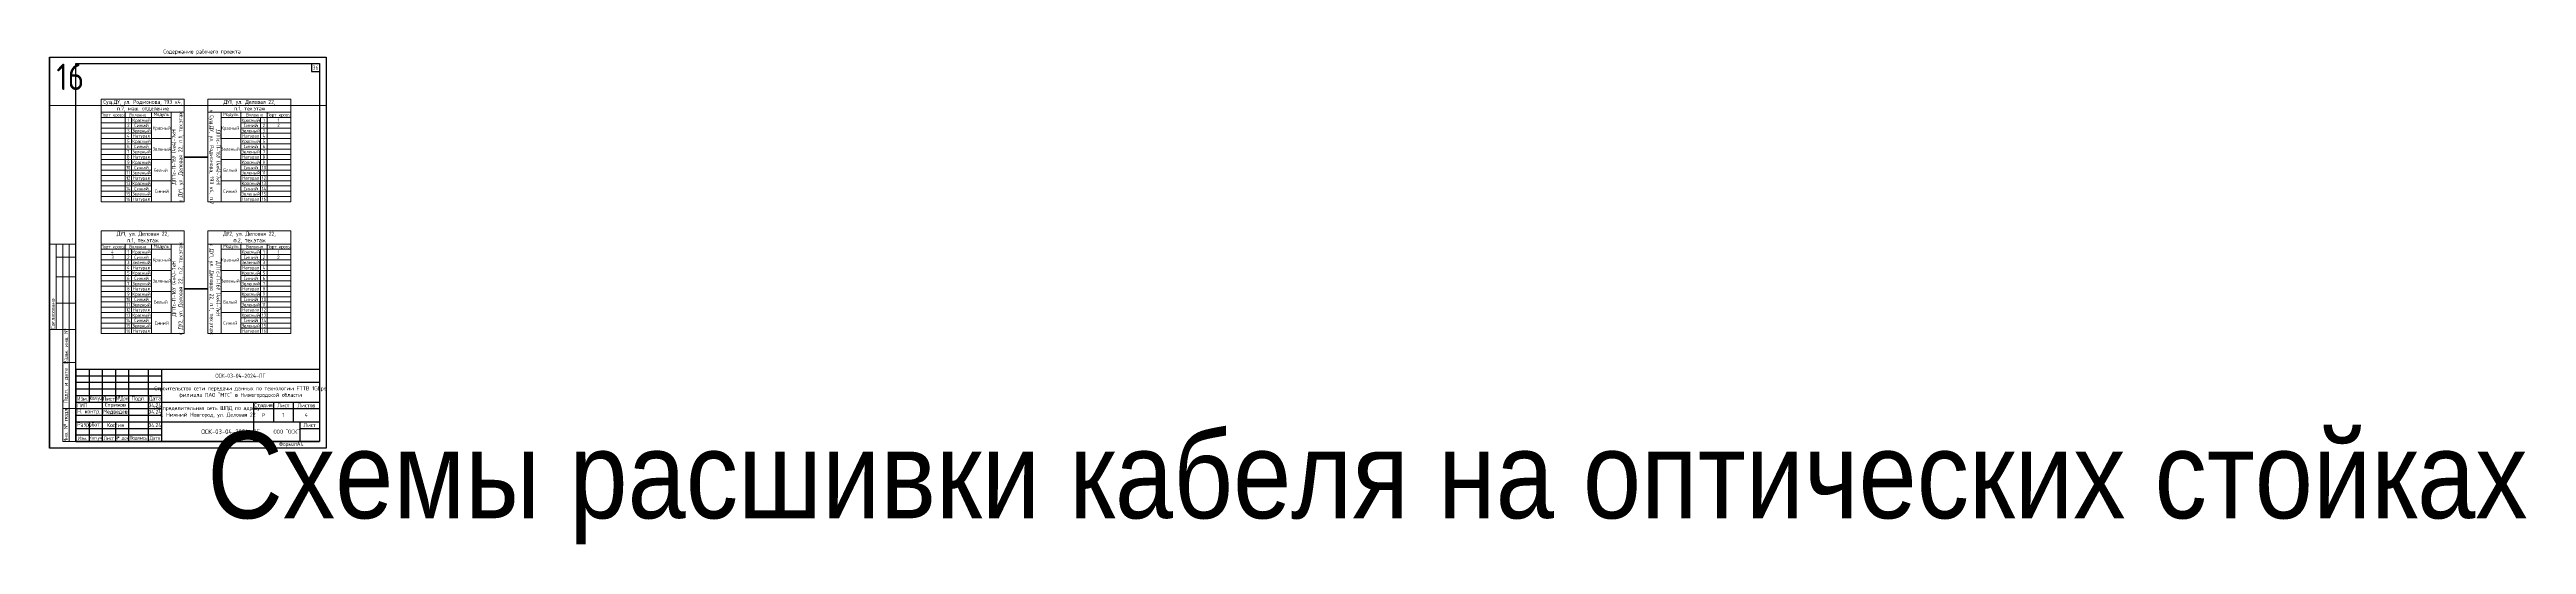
# Paper-space layout '16' of a CAD drawing. Extents: x 0 to 1881, y -73 to 303.
# The model-space entities are those that its viewports show. They can reach past a viewport. Long polylines and large blocks are cut down to what shows.
import ezdxf
from ezdxf.enums import TextEntityAlignment as Align

# ---------------------------------------------------------------- set-up
doc = ezdxf.new("R2018")
doc.units = 0
doc.header["$MEASUREMENT"] = 0
doc.layers.get('0').update_dxf_attribs({"linetype": 'CONTINUOUS'})
doc.layers.get('Defpoints').update_dxf_attribs({"linetype": 'CONTINUOUS'})
doc.layers.add('ВЭ', color=1, linetype='CONTINUOUS')
doc.styles.get("Standard").update_dxf_attribs({"font": ''})
doc.styles.add('мой', font='', dxfattribs={"width": 0.9, "height": 3})
doc.styles.get('Standard').set_extended_font_data('GOST Common')
doc.styles.get('мой').set_extended_font_data('GOST Common')

# ---------------------------------------------------------------- blocks, each defined once
blk = doc.blocks.new('*T56')
at = {"color": 0, "linetype": 'ByBlock', "lineweight": -2, "transparency": 16777216}
for p, q in [((0, 0), (6, 0)), ((0, 0), (0, -6)), ((6, 0), (6, -6)), ((0, -6), (6, -6))]:
    blk.add_line(p, q, dxfattribs=at)
blk = doc.blocks.new('*T54')
at = {"color": 0, "linetype": 'ByBlock', "lineweight": -2, "transparency": 16777216}
for p, q in [((0, 0), (185, 0)), ((0, 0), (0, -55)), ((10, 0), (10, -25)), ((20, 0), (20, -55)), ((30, 0), (30, -25)), ((40, 0), (40, -55)), ((55, 0), (55, -55)), ((65, 0), (65, -55)), ((185, 0), (185, -55)), ((0, -5), (65, -5)), ((0, -10), (185, -10)), ((0, -15), (65, -15)), ((0, -20), (65, -20)), ((0, -25), (185, -25)), ((0, -30), (65, -30)), ((0, -35), (65, -35)), ((135, -25), (135, -55)), ((135, -30), (185, -30)), ((150, -25), (150, -40)), ((165, -25), (165, -40)), ((0, -40), (185, -40)), ((0, -45), (65, -45)), ((0, -50), (65, -50)), ((0, -55), (185, -55))]:
    blk.add_line(p, q, dxfattribs=at)
at = {"color": 0, "transparency": 16777216, "char_height": 3, "style": 'мой'}
for s, insert, width, attachment_point in [('Строительство сети передачи данных по технологии FTTB 1Gbps филиала ПАО "МТС" в Нижегородской области', (125, -17.5), 119, 5), ('ОСК-03-04-2024-ЛГ', (125, -5), 119, 5), ('ГИП', (1, -27.5), 18, 4), ('Н. контр.', (1, -32.5), 18, 4), ('Изм.', (5, -22.5), 10, 5), ('{\\W0.7;Кол.уч}', (15, -22.5), 10, 5), ('Лист', (25, -22.5), 9, 5), ('Медведев', (30, -32.5), 19, 5), ('Стрижов', (30, -27.5), 19, 5), ('{\\W0.75;№Док}', (35, -22.5), 10, 5), ('Подп.', (47.5, -22.5), 15, 5), ('Дата', (60, -22.5), 10, 5), ('04.24', (60, -27.5), 9, 5), ('04.24', (60, -32.5), 9, 5), ('Распределительная сеть ШПД по адресу: г. Нижний Новгород, ул. Деловая 22 ', (100, -32.5), 69, 5), ('Стадия', (142.5, -27.5), 14, 5), ('Р', (142.5, -35), 14, 5), ('Лист', (157.5, -27.5), 14, 5), ('Листов', (175, -27.5), 19, 5), ('Разработ.', (1, -42.5), 18, 4), ('Костив', (30, -42.5), 19, 5), ('04.24', (60, -42.5), 9, 5), ('ООО "ОСК"', (160, -47.5), 49, 5)]:
    blk.add_mtext(s, dxfattribs=dict(at, insert=insert, width=width, attachment_point=attachment_point))
blk = doc.blocks.new('*T55')
at = {"color": 0, "linetype": 'ByBlock', "lineweight": 30, "transparency": 16777216}
for p, q in [((0, 0), (185, 0)), ((0, 0), (0, -15)), ((10, 0), (10, -15)), ((20, 0), (20, -15)), ((30, 0), (30, -15)), ((40, 0), (40, -15)), ((55, 0), (55, -15)), ((65, 0), (65, -15)), ((185, 0), (185, -15)), ((0, -15), (185, -15))]:
    blk.add_line(p, q, dxfattribs=at)
at = {"color": 0, "linetype": 'ByBlock', "lineweight": -2, "transparency": 16777216}
for p, q in [((170, 0), (170, -15)), ((0, -5), (65, -5)), ((0, -10), (65, -10)), ((170, -5), (185, -5))]:
    blk.add_line(p, q, dxfattribs=at)
at = {"color": 0, "lineweight": 18, "transparency": 16777216, "attachment_point": 5, "style": 'мой'}
for s, insert, char_height, width in [('Изм.', (5, -12.5), 2.5, 9), ('Кол.уч', (15, -12.5), 2.5, 9), ('Лист', (25, -12.5), 2.5, 9), ('№ док', (35, -12.5), 2.5, 9), ('Подпись', (47.5, -12.5), 2.5, 14), ('Дата', (60, -12.5), 2.5, 9), ('ОСК-03-04-2024-ЛГ', (117.5, -7.5), 3.5, 104), ('Лист', (177.5, -2.5), 3, 14)]:
    blk.add_mtext(s, dxfattribs=dict(at, insert=insert, char_height=char_height, width=width))
blk = doc.blocks.new('*U53')
at = {"lineweight": 13}
for p, q in [((0, 90), (0, 155)), ((0, 155), (20, 155)), ((5, 90), (5, 155)), ((10, 90), (10, 155)), ((15, 90), (15, 155)), ((20, 90), (20, 155)), ((5, 145), (20, 145)), ((5, 130), (20, 130)), ((5, 110), (20, 110)), ((0, 90), (20, 90)), ((10, 5), (10, 90)), ((10, 90), (20, 90)), ((15, 5), (15, 90)), ((20, 5), (20, 90)), ((10, 65), (20, 65)), ((10, 30), (20, 30)), ((10, 5), (20, 5)), ((10, 5), (10, 5))]:
    blk.add_line(p, q, dxfattribs=at)
at = {"color": 8, "lineweight": 0}
blk.add_line((0, 90), (0, 90), dxfattribs=at)
for points in [[(0, 297), (210, 297), (210, 0), (0, 0)], [(20, 292), (205, 292), (205, 5), (20, 5)]]:
    blk.add_lwpolyline(points, close=True)
for name, p in [('*T56', (199, 292)), ('*T54', (20, 60)), ('*T55', (20, 20))]:
    blk.add_blockref(name, p)
at = {"lineweight": 9, "insert": (2.5, 90.5), "char_height": 3, "width": 64, "attachment_point": 4, "rotation": 90, "style": 'мой'}
blk.add_mtext('{\\C256;Согласовано}', dxfattribs=at)
at = {"lineweight": 13, "char_height": 3, "attachment_point": 5, "rotation": 90, "style": 'мой'}
for s, insert, width in [('Взам. инв. №', (12.5, 77.5), 24), ('Подп. и дата', (12.5, 47.5), 34), ('Инв. № подл.', (12.5, 17.5), 24)]:
    blk.add_mtext(s, dxfattribs=dict(at, insert=insert, width=width))
at = {"insert": (174.2, 4.5), "char_height": 3, "width": 40.585, "attachment_point": 1, "style": 'мой'}
blk.add_mtext('Формат', dxfattribs=at)
at = {"style": 'мой', "width": 0.9}
for tag, p in [('лист', (202, 289)), ('НОМЕР_ЛИСТА', (177.5, 25.3)), ('К_ЛИСТОВ', (195, 25.3))]:
    blk.add_attdef(tag, text='', height=3, dxfattribs=at).set_placement(p, align=Align.MIDDLE_CENTER)
at = {"color": 7, "lineweight": 0, "ltscale": 0.1, "style": 'мой', "width": 0.9}
blk.add_attdef('ШИФР_ПРОЕКТА', text='', height=3, dxfattribs=at).set_placement((163, 55), align=Align.MIDDLE_LEFT)
at = {"lineweight": 30, "width": 0.9}
blk.add_attdef('НАЗВАНИЕ_ЛИСТА', text='', height=3, dxfattribs=at).set_placement((119.8, 12.7), align=Align.MIDDLE_CENTER)
at = {"style": 'мой', "width": 0.9}
blk.add_attdef('ФОРМАТ', text='', height=3, dxfattribs=at).set_placement((187.9, 3), align=Align.MIDDLE_LEFT)
blk = doc.blocks.new('*T15')
at = {"layer": 'Defpoints', "color": 8, "linetype": 'ByBlock', "lineweight": 0, "transparency": 16777216}
for p, q in [((0, 0), (7018, 0)), ((0, 0), (0, -36.7)), ((242, 0), (242, -36.7)), ((484, 0), (484, -36.7)), ((726, 0), (726, -36.7)), ((968, 0), (968, -36.7)), ((1210, 0), (1210, -36.7)), ((1452, 0), (1452, -36.7)), ((1694, 0), (1694, -36.7)), ((1936, 0), (1936, -36.7)), ((2178, 0), (2178, -36.7)), ((2420, 0), (2420, -36.7)), ((2662, 0), (2662, -36.7)), ((2904, 0), (2904, -36.7)), ((3146, 0), (3146, -36.7)), ((3388, 0), (3388, -36.7)), ((3630, 0), (3630, -36.7)), ((3872, 0), (3872, -36.7)), ((4114, 0), (4114, -36.7)), ((4356, 0), (4356, -36.7)), ((4598, 0), (4598, -36.7)), ((4840, 0), (4840, -36.7)), ((5082, 0), (5082, -36.7)), ((5324, 0), (5324, -36.7)), ((5566, 0), (5566, -36.7)), ((5808, 0), (5808, -36.7)), ((6050, 0), (6050, -36.7)), ((6292, 0), (6292, -36.7)), ((6534, 0), (6534, -36.7)), ((6776, 0), (6776, -36.7)), ((0, -36.7), (7018, -36.7))]:
    blk.add_line(p, q, dxfattribs=at)
at = {"layer": 'Defpoints', "color": 0, "linetype": 'ByBlock', "lineweight": -2, "transparency": 16777216}
blk.add_line((7018, 0), (7018, -36.7), dxfattribs=at)
at = {"layer": 'Defpoints', "color": 5, "linetype": 'Continuous', "lineweight": 0, "transparency": 16777216, "char_height": 20, "width": 232, "attachment_point": 1, "style": 'мой'}
for s, insert in [('1', (5, -5)), ('2', (247, -5)), ('3', (489, -5)), ('4', (731, -5)), ('5', (973, -5)), ('6', (1215, -5)), ('7', (1457, -5)), ('8', (1699, -5)), ('9', (1941, -5)), ('10', (2183, -5)), ('11', (2425, -5)), ('12', (2667, -5)), ('13', (2909, -5)), ('14', (3151, -5)), ('16', (3393, -5)), ('17', (3635, -5)), ('18', (3877, -5)), ('19', (4119, -5)), ('{\\fGOST Common|b0|i0|c204|p34;24', (4361, -5)), ('25', (4603, -5)), ('23', (4845, -5)), ('28', (5087, -5)), ('29', (5329, -5)), ('33', (5571, -5)), ('34', (5813, -5)), ('35', (6055, -5)), ('36', (6297, -5)), ('37', (6539, -5)), ('38', (6781, -5))]:
    blk.add_mtext(s, dxfattribs=dict(at, insert=insert))
blk = doc.blocks.new('*U16')
at = {"layer": 'ВЭ', "color": 250, "linetype": 'ByBlock', "lineweight": 18}
blk.add_lwpolyline([(-105, -148.5), (105, -148.5), (105, 148.5), (-105, 148.5), (-105, -148.5)], dxfattribs=at)
blk = doc.blocks.new('*U17')
at = {"layer": 'Defpoints', "color": 0, "linetype": 'ByBlock', "lineweight": -2, "transparency": 16777216}
blk.add_blockref('*U16', (3388, 0), dxfattribs=at)
blk = doc.blocks.new('*U85')
at = {"color": 7, "linetype": 'Continuous', "lineweight": 20}
blk.add_lwpolyline([(8, -1.5), (8, 2.5), (-7, 2.5), (-7, -1.5)], close=True, dxfattribs=at)
blk = doc.blocks.new('*U86')
at = {"color": 0, "linetype": 'ByBlock', "lineweight": -2, "transparency": 16777216}
for p in [(0, 0), (0, -4), (0, -8), (0, -12), (0, -16), (0, -20), (0, -24), (0, -28), (0, -32), (0, -36), (0, -40), (0, -44), (0, -48), (0, -52), (0, -56), (0, -60)]:
    blk.add_blockref('*U85', p, dxfattribs=at)
blk = doc.blocks.new('*U87')
at = {"color": 7, "linetype": 'Continuous', "lineweight": 20}
blk.add_lwpolyline([(-1, -2.5), (-1, 1.5), (-6, 1.5), (-6, -2.5)], close=True, dxfattribs=at)
blk = doc.blocks.new('*U90')
at = {"color": 0, "linetype": 'ByBlock', "lineweight": -2, "transparency": 16777216}
for p in [(0, 0), (0, -4), (0, -8), (0, -12), (0, -16), (0, -20), (0, -24), (0, -28), (0, -32), (0, -36), (0, -40), (0, -44), (0, -48), (0, -52), (0, -56), (0, -60)]:
    blk.add_blockref('*U87', p, dxfattribs=at)
blk = doc.blocks.new('*U91')
at = {"color": 7, "linetype": 'Continuous', "lineweight": 20}
blk.add_lwpolyline([(8, -1.5), (8, 2.5), (-10, 2.5), (-10, -1.5)], close=True, dxfattribs=at)
blk = doc.blocks.new('*U92')
at = {"color": 0, "linetype": 'ByBlock', "lineweight": -2, "transparency": 16777216}
for p in [(0, 0), (0, -4), (0, -8), (0, -12), (0, -16), (0, -20), (0, -24), (0, -28), (0, -32), (0, -36), (0, -40), (0, -44), (0, -48), (0, -52), (0, -56), (0, -60), (0, -64)]:
    blk.add_blockref('*U91', p, dxfattribs=at)
blk = doc.blocks.new('*U77')
at = {"color": 7, "linetype": 'Continuous', "lineweight": 20}
blk.add_lwpolyline([(8, -1.5), (8, 2.5), (-7, 2.5), (-7, -1.5)], close=True, dxfattribs=at)
blk = doc.blocks.new('*U78')
at = {"color": 0, "linetype": 'ByBlock', "lineweight": -2, "transparency": 16777216}
for p in [(0, 0), (0, -4), (0, -8), (0, -12), (0, -16), (0, -20), (0, -24), (0, -28), (0, -32), (0, -36), (0, -40), (0, -44), (0, -48), (0, -52), (0, -56), (0, -60)]:
    blk.add_blockref('*U77', p, dxfattribs=at)
blk = doc.blocks.new('*U79')
at = {"color": 7, "linetype": 'Continuous', "lineweight": 20}
blk.add_lwpolyline([(-1, -2.5), (-1, 1.5), (-6, 1.5), (-6, -2.5)], close=True, dxfattribs=at)
blk = doc.blocks.new('*U80')
at = {"color": 0, "linetype": 'ByBlock', "lineweight": -2, "transparency": 16777216}
for p in [(0, 0), (0, -4), (0, -8), (0, -12), (0, -16), (0, -20), (0, -24), (0, -28), (0, -32), (0, -36), (0, -40), (0, -44), (0, -48), (0, -52), (0, -56), (0, -60)]:
    blk.add_blockref('*U79', p, dxfattribs=at)
blk = doc.blocks.new('*U81')
at = {"color": 7, "linetype": 'Continuous', "lineweight": 20}
blk.add_lwpolyline([(8, -1.5), (8, 2.5), (-10, 2.5), (-10, -1.5)], close=True, dxfattribs=at)
blk = doc.blocks.new('*U82')
at = {"color": 0, "linetype": 'ByBlock', "lineweight": -2, "transparency": 16777216}
for p in [(0, 0), (0, -4), (0, -8), (0, -12), (0, -16), (0, -20), (0, -24), (0, -28), (0, -32), (0, -36), (0, -40), (0, -44), (0, -48), (0, -52), (0, -56), (0, -60), (0, -64)]:
    blk.add_blockref('*U81', p, dxfattribs=at)
blk = doc.blocks.new('*U83')
at = {"color": 7, "linetype": 'Continuous', "lineweight": 15}
blk.add_lwpolyline([(7.5, 8), (-7.5, 8), (-7.5, -8), (7.5, -8)], close=True, dxfattribs=at)
blk = doc.blocks.new('*U84')
at = {"color": 0, "linetype": 'ByBlock', "lineweight": -2, "transparency": 16777216}
for p in [(0, 0), (0, -16), (0, -32), (0, -48)]:
    blk.add_blockref('*U83', p, dxfattribs=at)
blk = doc.blocks.new('*U88')
at = {"color": 7, "linetype": 'Continuous', "lineweight": 15}
blk.add_lwpolyline([(7.5, 8), (-7.5, 8), (-7.5, -8), (7.5, -8)], close=True, dxfattribs=at)
blk = doc.blocks.new('*U89')
at = {"color": 0, "linetype": 'ByBlock', "lineweight": -2, "transparency": 16777216}
for p in [(0, 0), (0, -16), (0, -32), (0, -48)]:
    blk.add_blockref('*U88', p, dxfattribs=at)
blk = doc.blocks.new('*U121')
at = {"color": 7, "linetype": 'Continuous', "lineweight": 20}
blk.add_lwpolyline([(8, -1.5), (8, 2.5), (-7, 2.5), (-7, -1.5)], close=True, dxfattribs=at)
blk = doc.blocks.new('*U122')
at = {"color": 0, "linetype": 'ByBlock', "lineweight": -2, "transparency": 16777216}
for p in [(0, 0), (0, -4), (0, -8), (0, -12), (0, -16), (0, -20), (0, -24), (0, -28), (0, -32), (0, -36), (0, -40), (0, -44), (0, -48), (0, -52), (0, -56), (0, -60)]:
    blk.add_blockref('*U121', p, dxfattribs=at)
blk = doc.blocks.new('*U123')
at = {"color": 7, "linetype": 'Continuous', "lineweight": 20}
blk.add_lwpolyline([(-1, -2.5), (-1, 1.5), (-6, 1.5), (-6, -2.5)], close=True, dxfattribs=at)
blk = doc.blocks.new('*U126')
at = {"color": 0, "linetype": 'ByBlock', "lineweight": -2, "transparency": 16777216}
for p in [(0, 0), (0, -4), (0, -8), (0, -12), (0, -16), (0, -20), (0, -24), (0, -28), (0, -32), (0, -36), (0, -40), (0, -44), (0, -48), (0, -52), (0, -56), (0, -60)]:
    blk.add_blockref('*U123', p, dxfattribs=at)
blk = doc.blocks.new('*U127')
at = {"color": 7, "linetype": 'Continuous', "lineweight": 20}
blk.add_lwpolyline([(8, -1.5), (8, 2.5), (-10, 2.5), (-10, -1.5)], close=True, dxfattribs=at)
blk = doc.blocks.new('*U128')
at = {"color": 0, "linetype": 'ByBlock', "lineweight": -2, "transparency": 16777216}
for p in [(0, 0), (0, -4), (0, -8), (0, -12), (0, -16), (0, -20), (0, -24), (0, -28), (0, -32), (0, -36), (0, -40), (0, -44), (0, -48), (0, -52), (0, -56), (0, -60), (0, -64)]:
    blk.add_blockref('*U127', p, dxfattribs=at)
blk = doc.blocks.new('*U113')
at = {"color": 7, "linetype": 'Continuous', "lineweight": 20}
blk.add_lwpolyline([(8, -1.5), (8, 2.5), (-7, 2.5), (-7, -1.5)], close=True, dxfattribs=at)
blk = doc.blocks.new('*U114')
at = {"color": 0, "linetype": 'ByBlock', "lineweight": -2, "transparency": 16777216}
for p in [(0, 0), (0, -4), (0, -8), (0, -12), (0, -16), (0, -20), (0, -24), (0, -28), (0, -32), (0, -36), (0, -40), (0, -44), (0, -48), (0, -52), (0, -56), (0, -60)]:
    blk.add_blockref('*U113', p, dxfattribs=at)
blk = doc.blocks.new('*U115')
at = {"color": 7, "linetype": 'Continuous', "lineweight": 20}
blk.add_lwpolyline([(-1, -2.5), (-1, 1.5), (-6, 1.5), (-6, -2.5)], close=True, dxfattribs=at)
blk = doc.blocks.new('*U116')
at = {"color": 0, "linetype": 'ByBlock', "lineweight": -2, "transparency": 16777216}
for p in [(0, 0), (0, -4), (0, -8), (0, -12), (0, -16), (0, -20), (0, -24), (0, -28), (0, -32), (0, -36), (0, -40), (0, -44), (0, -48), (0, -52), (0, -56), (0, -60)]:
    blk.add_blockref('*U115', p, dxfattribs=at)
blk = doc.blocks.new('*U117')
at = {"color": 7, "linetype": 'Continuous', "lineweight": 20}
blk.add_lwpolyline([(8, -1.5), (8, 2.5), (-10, 2.5), (-10, -1.5)], close=True, dxfattribs=at)
blk = doc.blocks.new('*U118')
at = {"color": 0, "linetype": 'ByBlock', "lineweight": -2, "transparency": 16777216}
for p in [(0, 0), (0, -4), (0, -8), (0, -12), (0, -16), (0, -20), (0, -24), (0, -28), (0, -32), (0, -36), (0, -40), (0, -44), (0, -48), (0, -52), (0, -56), (0, -60), (0, -64)]:
    blk.add_blockref('*U117', p, dxfattribs=at)
blk = doc.blocks.new('*U119')
at = {"color": 7, "linetype": 'Continuous', "lineweight": 15}
blk.add_lwpolyline([(7.5, 8), (-7.5, 8), (-7.5, -8), (7.5, -8)], close=True, dxfattribs=at)
blk = doc.blocks.new('*U120')
at = {"color": 0, "linetype": 'ByBlock', "lineweight": -2, "transparency": 16777216}
for p in [(0, 0), (0, -16), (0, -32), (0, -48)]:
    blk.add_blockref('*U119', p, dxfattribs=at)
blk = doc.blocks.new('*U124')
at = {"color": 7, "linetype": 'Continuous', "lineweight": 15}
blk.add_lwpolyline([(7.5, 8), (-7.5, 8), (-7.5, -8), (7.5, -8)], close=True, dxfattribs=at)
blk = doc.blocks.new('*U125')
at = {"color": 0, "linetype": 'ByBlock', "lineweight": -2, "transparency": 16777216}
for p in [(0, 0), (0, -16), (0, -32), (0, -48)]:
    blk.add_blockref('*U124', p, dxfattribs=at)

msp = doc.modelspace()

# ---------------------------------------------------------------- linework, layer by layer
at = {"color": 7, "linetype": 'Continuous', "lineweight": 15}
for points in [[(10202.1, 3930.1), (10265.1, 3930.1), (10265.1, 3940.1), (10202.1, 3940.1)], [(10346.1, 3930.1), (10283.1, 3930.1), (10283.1, 3940.1), (10346.1, 3940.1)], [(10240.1, 3930.1), (10255.1, 3930.1), (10255.1, 3926.1), (10240.1, 3926.1)], [(10255.1, 3930.1), (10265.1, 3930.1), (10265.1, 3862.1), (10255.1, 3862.1)], [(10293.1, 3930.1), (10283.1, 3930.1), (10283.1, 3862.1), (10293.1, 3862.1)], [(10308.1, 3930.1), (10293.1, 3930.1), (10293.1, 3926.1), (10308.1, 3926.1)], [(10202.1, 3830), (10265.1, 3830), (10265.1, 3840), (10202.1, 3840)], [(10346.1, 3830), (10283.1, 3830), (10283.1, 3840), (10346.1, 3840)], [(10240.1, 3830), (10255.1, 3830), (10255.1, 3826), (10240.1, 3826)], [(10255.1, 3830), (10265.1, 3830), (10265.1, 3762), (10255.1, 3762)], [(10293.1, 3830), (10283.1, 3830), (10283.1, 3762), (10293.1, 3762)], [(10308.1, 3830), (10293.1, 3830), (10293.1, 3826), (10308.1, 3826)]]:
    msp.add_lwpolyline(points, close=True, dxfattribs=at)
at = {"color": 7, "linetype": 'Continuous', "lineweight": 40}
for points in [[(10265.1, 3896.1), (10283.1, 3896.1)], [(10265.1, 3796), (10283.1, 3796)]]:
    msp.add_lwpolyline(points, dxfattribs=at)

# ---------------------------------------------------------------- block references
msp.add_blockref('*T15', (6775, 3972))
at = {"color": 7, "linetype": 'Continuous', "lineweight": 15}
for name, p in [('*U92', (10212.1, 3927.6)), ('*U90', (10226.1, 3924.6)), ('*U86', (10232.1, 3923.6)), ('*U84', (10247.6, 3918.1)), ('*U89', (10300.6, 3918.1)), ('*U128', (10212.1, 3827.5)), ('*U126', (10226.1, 3824.5)), ('*U122', (10232.1, 3823.5)), ('*U120', (10247.6, 3818)), ('*U125', (10300.6, 3818))]:
    msp.add_blockref(name, p, dxfattribs=at)
at = {"color": 7, "linetype": 'Continuous', "lineweight": 15, "xscale": -1}
for name, p in [('*U78', (10316.1, 3923.6)), ('*U80', (10322.1, 3924.6)), ('*U82', (10336.1, 3927.6)), ('*U114', (10316.1, 3823.5)), ('*U116', (10322.1, 3824.5)), ('*U118', (10336.1, 3827.5))]:
    msp.add_blockref(name, p, dxfattribs=at)
at = {"layer": 'Defpoints'}
msp.add_blockref('*U17', (6880, 3823.5), dxfattribs=at)

# ---------------------------------------------------------------- texts
at = {"color": 7, "style": 'мой', "width": 0.9}
for s, rotation, p in [('Порт кросса', 359.8616, (10211.1, 3928.1)), ('Зеленый', 0.1384, (10232.6, 3916.1)), ('Красный', 0.1384, (10232.6, 3924.1)), ('Натурал', 0.1384, (10232.6, 3912.1)), ('Синий', 0.1384, (10232.6, 3920.1)), ('Красный', 359.8616, (10248.1, 3918.1)), ('Красный', 0.1384, (10300.1, 3918.1)), ('Зеленый', 0.1384, (10315.6, 3916.1)), ('Красный', 0.1384, (10315.6, 3924.1)), ('Натурал', 0.1384, (10315.6, 3912.1)), ('Синий', 0.1384, (10315.6, 3920.1)), ('Порт кросса', 0.1384, (10337.1, 3928.1)), ('2', 359.8616, (10336.6, 3920.1)), ('1', 359.8616, (10336.6, 3924.1)), ('Зеленый', 0.1384, (10232.6, 3900.1)), ('Красный', 0.1384, (10232.6, 3908.1)), ('Натурал', 0.1384, (10232.6, 3896.1)), ('Синий', 0.1384, (10232.6, 3904.1)), ('Зеленый', 359.8616, (10248.1, 3902.1)), ('Зеленый', 0.1384, (10300.1, 3902.1)), ('Зеленый', 0.1384, (10315.6, 3900.1)), ('Красный', 0.1384, (10315.6, 3908.1)), ('Натурал', 0.1384, (10315.6, 3896.1)), ('Синий', 0.1384, (10315.6, 3904.1)), ('Зеленый', 0.1384, (10232.6, 3884.1)), ('Красный', 0.1384, (10232.6, 3892.1)), ('Красный', 0.1384, (10232.6, 3876.1)), ('Натурал', 0.1384, (10232.6, 3880.1)), ('Синий', 0.1384, (10232.6, 3888.1)), ('Белый ', 359.8616, (10248.1, 3886.1)), ('Белый ', 0.1384, (10300.9, 3886.1)), ('Зеленый', 0.1384, (10315.6, 3884.1)), ('Красный', 0.1384, (10315.6, 3892.1)), ('Красный', 0.1384, (10315.6, 3876.1)), ('Натурал', 0.1384, (10315.6, 3880.1)), ('Синий', 0.1384, (10315.6, 3888.1)), ('Зеленый', 0.1384, (10232.6, 3868.1)), ('Натурал', 0.1384, (10232.6, 3864.1)), ('Синий', 0.1384, (10232.6, 3872.1)), ('Синий', 359.8616, (10248.1, 3870.1)), ('Синий', 0.1384, (10300.1, 3870.1)), ('Зеленый', 0.1384, (10315.6, 3868.1)), ('Натурал', 0.1384, (10315.6, 3864.1)), ('Синий', 0.1384, (10315.6, 3872.1)), ('Порт кросса', 359.8616, (10211.1, 3828)), ('4', 359.8616, (10210.6, 3824)), ('3', 359.8616, (10210.6, 3820)), ('Красный', 0.1384, (10232.6, 3824)), ('Синий', 0.1384, (10232.6, 3820)), ('Красный', 359.8616, (10248.1, 3818)), ('Красный', 0.1384, (10300.1, 3818)), ('Красный', 0.1384, (10315.6, 3824)), ('Синий', 0.1384, (10315.6, 3820)), ('Порт кросса', 0.1384, (10337.1, 3828)), ('2', 359.8616, (10336.6, 3820)), ('1', 359.8616, (10336.6, 3824)), ('Зеленый', 0.1384, (10232.6, 3816)), ('Зеленый', 0.1384, (10232.6, 3800)), ('Красный', 0.1384, (10232.6, 3808)), ('Натурал', 0.1384, (10232.6, 3812)), ('Синий', 0.1384, (10232.6, 3804)), ('Зеленый', 359.8616, (10248.1, 3802)), ('Зеленый', 0.1384, (10300.1, 3802)), ('Зеленый', 0.1384, (10315.6, 3816)), ('Зеленый', 0.1384, (10315.6, 3800)), ('Красный', 0.1384, (10315.6, 3808)), ('Натурал', 0.1384, (10315.6, 3812)), ('Синий', 0.1384, (10315.6, 3804)), ('Зеленый', 0.1384, (10232.6, 3784)), ('Красный', 0.1384, (10232.6, 3792)), ('Натурал', 0.1384, (10232.6, 3796)), ('Натурал', 0.1384, (10232.6, 3780)), ('Синий', 0.1384, (10232.6, 3788)), ('Белый ', 359.8616, (10248.1, 3786)), ('Белый ', 0.1384, (10300.9, 3786)), ('Зеленый', 0.1384, (10315.6, 3784)), ('Красный', 0.1384, (10315.6, 3792)), ('Натурал', 0.1384, (10315.6, 3796)), ('Натурал', 0.1384, (10315.6, 3780)), ('Синий', 0.1384, (10315.6, 3788)), ('Зеленый', 0.1384, (10232.6, 3768)), ('Красный', 0.1384, (10232.6, 3776)), ('Натурал', 0.1384, (10232.6, 3764)), ('Синий', 0.1384, (10232.6, 3772)), ('Синий', 359.8616, (10248.1, 3770)), ('Синий', 0.1384, (10300.1, 3770)), ('Зеленый', 0.1384, (10315.6, 3768)), ('Красный', 0.1384, (10315.6, 3776)), ('Натурал', 0.1384, (10315.6, 3764)), ('Синий', 0.1384, (10315.6, 3772))]:
    msp.add_text(s, height=2.5, rotation=rotation, dxfattribs=at).set_placement(p, align=Align.MIDDLE_CENTER)
for s, rotation, p in [('4', 359.8616, (10222.6, 3912.1)), ('2', 359.8616, (10222.6, 3920.1)), ('3', 359.8616, (10222.6, 3916.1)), ('1', 359.8616, (10222.6, 3924.1)), ('Волокно', 359.8616, (10229.7, 3928.1)), ('Модуль', 359.8616, (10247.7, 3928.1)), ('Модуль', 0.1384, (10300.5, 3928.1)), ('Волокно', 0.1384, (10318.5, 3928.1)), ('4', 0.1384, (10325.6, 3912.1)), ('2', 0.1384, (10325.6, 3920.1)), ('3', 0.1384, (10325.6, 3916.1)), ('1', 0.1384, (10325.6, 3924.1)), ('5', 359.8616, (10222.6, 3908.1)), ('6', 359.8616, (10222.6, 3904.1)), ('7', 359.8616, (10222.6, 3900.1)), ('8', 359.8616, (10222.6, 3896.1)), ('5', 0.1384, (10325.6, 3908.1)), ('6', 0.1384, (10325.6, 3904.1)), ('7', 0.1384, (10325.6, 3900.1)), ('8', 0.1384, (10325.6, 3896.1)), ('10', 359.8616, (10222.6, 3888.1)), ('12', 359.8616, (10222.6, 3880.1)), ('13', 359.8616, (10222.6, 3876.1)), ('11', 359.8616, (10222.6, 3884.1)), ('9', 359.8616, (10222.6, 3892.1)), ('10', 0.1384, (10325.6, 3888.1)), ('12', 0.1384, (10325.6, 3880.1)), ('13', 0.1384, (10325.6, 3876.1)), ('11', 0.1384, (10325.6, 3884.1)), ('9', 0.1384, (10325.6, 3892.1)), ('14', 359.8616, (10222.6, 3872.1)), ('15', 359.8616, (10222.6, 3868.1)), ('16', 359.8616, (10222.6, 3864.1)), ('14', 0.1384, (10325.6, 3872.1)), ('15', 0.1384, (10325.6, 3868.1)), ('16', 0.1384, (10325.6, 3864.1)), ('2', 359.8616, (10222.6, 3820)), ('1', 359.8616, (10222.6, 3824)), ('Волокно', 359.8616, (10229.7, 3828)), ('Модуль', 359.8616, (10247.7, 3828)), ('Модуль', 0.1384, (10300.5, 3828)), ('Волокно', 0.1384, (10318.5, 3828)), ('2', 0.1384, (10325.6, 3820)), ('1', 0.1384, (10325.6, 3824)), ('4', 359.8616, (10222.6, 3812)), ('3', 359.8616, (10222.6, 3816)), ('5', 359.8616, (10222.6, 3808)), ('6', 359.8616, (10222.6, 3804)), ('7', 359.8616, (10222.6, 3800)), ('4', 0.1384, (10325.6, 3812)), ('3', 0.1384, (10325.6, 3816)), ('5', 0.1384, (10325.6, 3808)), ('6', 0.1384, (10325.6, 3804)), ('7', 0.1384, (10325.6, 3800)), ('10', 359.8616, (10222.6, 3788)), ('12', 359.8616, (10222.6, 3780)), ('11', 359.8616, (10222.6, 3784)), ('8', 359.8616, (10222.6, 3796)), ('9', 359.8616, (10222.6, 3792)), ('10', 0.1384, (10325.6, 3788)), ('12', 0.1384, (10325.6, 3780)), ('11', 0.1384, (10325.6, 3784)), ('8', 0.1384, (10325.6, 3796)), ('9', 0.1384, (10325.6, 3792)), ('14', 359.8616, (10222.6, 3772)), ('13', 359.8616, (10222.6, 3776)), ('15', 359.8616, (10222.6, 3768)), ('16', 359.8616, (10222.6, 3764)), ('14', 0.1384, (10325.6, 3772)), ('13', 0.1384, (10325.6, 3776)), ('15', 0.1384, (10325.6, 3768)), ('16', 0.1384, (10325.6, 3764))]:
    msp.add_text(s, height=2.5, rotation=rotation, dxfattribs=at).set_placement(p, align=Align.MIDDLE)
at = {"color": 7, "linetype": 'Continuous', "lineweight": 20, "char_height": 3, "width": 63, "attachment_point": 5, "style": 'мой'}
for s, insert in [('{\\fGOST Common|b0|i0|c204|p34;Сущ.ДУ}, {\\fGOST Common|b0|i0|c204|p34;ул. Родионова, 193 к4}, \\P{\\fGOST Common|b0|i0|c204|p34;п}.7, {\\fGOST Common|b0|i0|c204|p34;маш. отделение}', (10233.6, 3935.1)), ('{\\fGOST Common|b0|i0|c204|p34;ДУ1}, {\\fGOST Common|b0|i0|c204|p34;ул. Деловая 22}, \\P{\\fGOST Common|b0|i0|c204|p34;п}.1, {\\fGOST Common|b0|i0|c204|p34;тех.этаж}', (10314.6, 3935.1)), ('{\\fGOST Common|b0|i0|c204|p34;ДУ1}, {\\fGOST Common|b0|i0|c204|p34;ул. Деловая 22}, \\P{\\fGOST Common|b0|i0|c204|p34;п}.1, {\\fGOST Common|b0|i0|c204|p34;тех.этаж}', (10233.6, 3835)), ('{\\fGOST Common|b0|i0|c204|p34;ДУ2}, {\\fGOST Common|b0|i0|c204|p34;ул. Деловая 22}, \\P{\\fGOST Common|b0|i0|c204|p34;п}.2, {\\fGOST Common|b0|i0|c204|p34;тех.этаж}', (10314.6, 3835))]:
    msp.add_mtext(s, dxfattribs=dict(at, insert=insert))
at = {"color": 7, "linetype": 'Continuous', "lineweight": 20, "char_height": 3, "width": 68, "attachment_point": 5, "style": 'мой'}
for s, insert, rotation in [('{\\fGOST Common|b0|i0|c204|p34;ДПТс-П-16У (4х4)-7кН }\\P{\\fGOST Common|b0|i0|c204|p34;к ДУ1}, {\\fGOST Common|b0|i0|c204|p34;ул. Деловая 22}, {\\fGOST Common|b0|i0|c204|p34;п}.1, {\\fGOST Common|b0|i0|c204|p34;тех.этаж}', (10260.1, 3896.1), 90), ('{\\fGOST Common|b0|i0|c204|p34;ДПТс-П-16У (4х4)-7кН }\\P{\\fGOST Common|b0|i0|c204|p34;к Сущ.ДУ}, {\\fGOST Common|b0|i0|c204|p34;ул. Родионова, 193 к4}, {\\fGOST Common|b0|i0|c204|p34;п}.7', (10288.1, 3896.1), 270), ('{\\fGOST Common|b0|i0|c204|p34;ДПТс-П-16У (4х4)-7кН }\\P{\\fGOST Common|b0|i0|c204|p34;к ДУ2}, {\\fGOST Common|b0|i0|c204|p34;ул. Деловая 22}, {\\fGOST Common|b0|i0|c204|p34;п}.2, {\\fGOST Common|b0|i0|c204|p34;тех.этаж}', (10260.1, 3796), 90), ('{\\fGOST Common|b0|i0|c204|p34;ДПТс-П-16У (4х4)-7кН }\\P{\\fGOST Common|b0|i0|c204|p34;к ДУ1}, {\\fGOST Common|b0|i0|c204|p34;ул. Деловая 22}, {\\fGOST Common|b0|i0|c204|p34;п}.1, {\\fGOST Common|b0|i0|c204|p34;тех.этаж}', (10288.1, 3796), 270)]:
    msp.add_mtext(s, dxfattribs=dict(at, insert=insert, rotation=rotation))

psp = doc.layouts.new('16')

# ---------------------------------------------------------------- block references
ref = psp.add_blockref('*U53', (0, 0))
ref.add_attrib('лист', '36', dxfattribs={"height": 3, "style": 'мой', "width": 0.9}).set_placement((202, 289), align=Align.MIDDLE_CENTER)
ref.add_attrib('НОМЕР_ЛИСТА', '1', dxfattribs={"height": 3, "style": 'мой', "width": 0.9}).set_placement((177.5, 25.2), align=Align.MIDDLE_CENTER)
ref.add_attrib('К_ЛИСТОВ', '4', dxfattribs={"height": 3, "style": 'мой', "width": 0.9}).set_placement((195, 25.2), align=Align.MIDDLE_CENTER)
lines = psp.add_mtext('\\W0.9000;Схемы расшивки кабеля на оптических стойках', dxfattribs={"insert": (119.8, 12.7), "char_height": 66, "attachment_point": 1})
ref.add_attrib('НАЗВАНИЕ_ЛИСТА', '', (119.8, 12.7)).embed_mtext(lines)
ref.add_attrib('Чертеж', 'Содержание рабочего проекта', dxfattribs={"height": 3, "style": 'мой', "width": 0.9}).set_placement((115.8, 301.2), align=Align.MIDDLE_CENTER)
ref.add_attrib('ФОРМАТ', 'А4', dxfattribs={"height": 3, "style": 'мой', "width": 0.9}).set_placement((187.8, 3), align=Align.MIDDLE_LEFT)

# ---------------------------------------------------------------- viewports
at = {"layer": 'ВЭ', "color": 1}
psp.add_viewport(center=(105, 148.5), size=(210, 297), view_center_point=(10267.8, 3823.5), view_height=297.01, dxfattribs=at)

doc.saveas('drawing.dxf')
